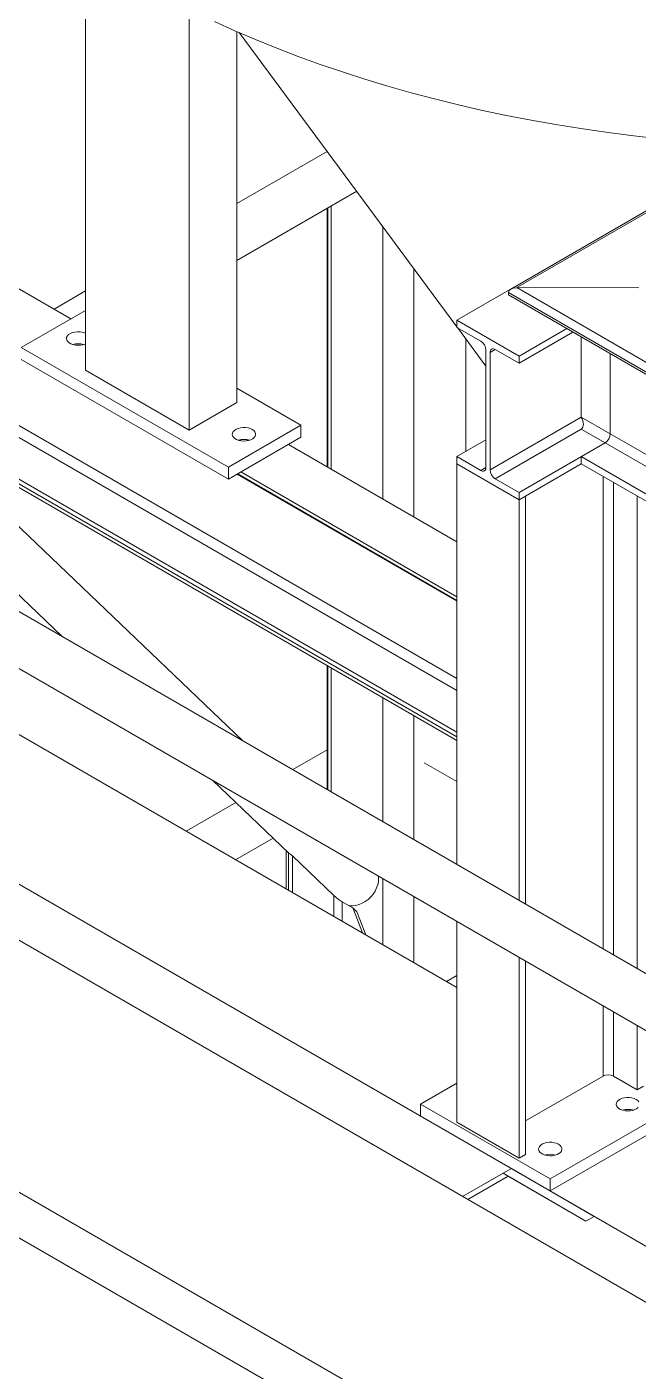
# Model space of a CAD drawing. Header units: millimetres. Extents: x 26816 to 90584, y 11074 to 56542.
# Drawn here: x 46923 to 47340, y 39117 to 40034 of the extents above; entities that cross this region are included whole.
import ezdxf

# ---------------------------------------------------------------- set-up
doc = ezdxf.new("R2010")
doc.units = ezdxf.units.MM
doc.layers.add('MAU_XANH', color=5, linetype='Continuous')
doc.layers.add('MAU_XANH_LUC', color=102, linetype='Continuous')

msp = doc.modelspace()

# ---------------------------------------------------------------- linework, layer by layer
at = {"layer": 'MAU_XANH', "linetype": 'Continuous', "lineweight": 0}
for p, q in [((48180.8, 38905.95), (44459.65, 41054.13)), ((44442.8, 41024.94), (48163.95, 38876.77)), ((46962.87, 40085.61), (46962.87, 39799.82)), ((46952.97, 39834.92), (46588.81, 40045.15)), ((47033.58, 40044.79), (47033.58, 39759)), ((47066.11, 40030.95), (47066.11, 39777.78)), ((47216.37, 39589.54), (46547.41, 39975.72)), ((47216.37, 39581.37), (46547.41, 39967.55)), ((47216.37, 39553.04), (46522.88, 39953.39)), ((47127.81, 39949.17), (47066.11, 39913.55)), ((47216.37, 39549.78), (46556.29, 39930.84)), ((47216.37, 39547.33), (46556.29, 39928.39)), ((47066.11, 39874.64), (47147.97, 39921.89)), ((47127.75, 39910.22), (47127.75, 39734.03)), ((47128.34, 39910.56), (47128.34, 39733.69)), ((47130.46, 39911.78), (47130.46, 39732.46)), ((47216.37, 39833.99), (47357.79, 39915.63)), ((47165.81, 39897.75), (47165.81, 39712.05)), ((47187.03, 39869.05), (47187.03, 39699.81)), ((46962.87, 39853.95), (46941.44, 39841.58)), ((46962.87, 39840.64), (46919.03, 39815.33)), ((46725.14, 39830.05), (46946.83, 39618.31)), ((47258.8, 39809.5), (47216.37, 39833.99)), ((47216.37, 39833.99), (47216.37, 39829.09)), ((47216.37, 39829.09), (47232.63, 39819.7)), ((47258.8, 39809.5), (47291.3, 39828.26)), ((47222.38, 39821.22), (47222.38, 39744.38)), ((47258.8, 39804.6), (47295.54, 39825.81)), ((47301.22, 39767.85), (47301.22, 39822.53)), ((46919.03, 39815.33), (47060.45, 39733.69)), ((47236.17, 39813.58), (47236.17, 39733.56)), ((47239, 39811.95), (47242.53, 39813.99)), ((47239, 39731.93), (47239, 39811.95)), ((47242.53, 39813.99), (47258.8, 39804.6)), ((47258.8, 39804.6), (47258.8, 39809.5)), ((47321.02, 39811.09), (47321.02, 39756.42)), ((46919.03, 39807.16), (47060.45, 39725.52)), ((46962.87, 39799.82), (47033.58, 39759)), ((47109.95, 39762.26), (47066.11, 39787.57)), ((47033.58, 39759), (47066.11, 39777.78)), ((47239, 39731.93), (47301.22, 39767.85)), ((47321.02, 39756.42), (47301.22, 39767.85)), ((47070.17, 39547.11), (46846.21, 39761.02)), ((47060.45, 39733.69), (47109.95, 39762.26)), ((47060.45, 39725.52), (47109.95, 39754.1)), ((47109.95, 39762.26), (47109.95, 39754.1)), ((47242.53, 39725.8), (47301.22, 39759.68)), ((47301.22, 39759.68), (47317.49, 39750.3)), ((48371.08, 39150.24), (47321.02, 39756.42)), ((47216.37, 39682.87), (47101.47, 39749.2)), ((47216.37, 39740.91), (47236.17, 39752.34)), ((47258.8, 39716.41), (47317.49, 39750.3)), ((47301.22, 39740.91), (47317.49, 39750.3)), ((48371.08, 39142.07), (47317.49, 39750.3)), ((47216.37, 39740.91), (47216.37, 39736.01)), ((47232.63, 39731.52), (47216.37, 39740.91)), ((47216.37, 39736.01), (47216.37, 39462.71)), ((47216.37, 39736.01), (47258.8, 39711.52)), ((47258.8, 39711.52), (47301.22, 39736.01)), ((48371.08, 39123.29), (47301.22, 39740.91)), ((47301.22, 39736.01), (47301.22, 39740.91)), ((48371.08, 39118.39), (47301.22, 39736.01)), ((47060.45, 39733.69), (47060.45, 39725.52)), ((47066.23, 39728.86), (47216.37, 39642.19)), ((47216.37, 39642.86), (47066.82, 39729.2)), ((47216.37, 39645.31), (47068.94, 39730.42)), ((47232.63, 39731.52), (47236.17, 39733.56)), ((47316.07, 39727.44), (47316.07, 39405.15)), ((47258.8, 39716.41), (47242.53, 39725.8)), ((47323.14, 39723.35), (47323.14, 39401.07)), ((47258.8, 39711.52), (47258.8, 39716.41)), ((47258.8, 39711.52), (47263.04, 39713.96)), ((47258.8, 39711.52), (47258.8, 39438.21)), ((47263.04, 39713.96), (47263.04, 39435.76)), ((47339.41, 39713.96), (47339.41, 39391.68)), ((46752.86, 39646.33), (47216.37, 39378.75)), ((47127.75, 39598.49), (47127.75, 39513.87)), ((47128.34, 39598.15), (47128.34, 39513.53)), ((47130.46, 39596.92), (47130.46, 39512.3)), ((47165.81, 39576.51), (47165.81, 39491.89)), ((47187.03, 39564.27), (47187.03, 39479.65)), ((46752.86, 39544.28), (47457.26, 39137.64)), ((47253.49, 39255.27), (46752.86, 39544.28)), ((47127.75, 39540.86), (47104.37, 39527.36)), ((47194.05, 39532.11), (47216.37, 39519.23)), ((47049.81, 39519.94), (47101.6, 39470.48)), ((47457.26, 39099.27), (46752.86, 39505.91)), ((47065.53, 39504.94), (47031.66, 39485.39)), ((47065.36, 39465.93), (47090.92, 39480.68)), ((47099.91, 39471.46), (47099.91, 39445.98)), ((47101.33, 39470.65), (47099.91, 39471.46)), ((47101.33, 39470.65), (47101.33, 39445.17)), ((47104.16, 39468.48), (47132.44, 39441.47)), ((47104.16, 39468.48), (47104.16, 39443.53)), ((47165.81, 39452.98), (47165.81, 39407.94)), ((47132.44, 39441.47), (47132.44, 39427.21)), ((47138.1, 39437.13), (47145.24, 39433.01)), ((47138.1, 39437.13), (47138.1, 39423.94)), ((47145.24, 39433.01), (47151.9, 39415.97)), ((47148.06, 39430.31), (47145.24, 39433.01)), ((47187.03, 39440.73), (47187.03, 39395.7)), ((47148.06, 39430.31), (47154.19, 39414.65)), ((47216.37, 39423.79), (47216.37, 39286.91)), ((47258.8, 39399.3), (47258.8, 39262.42)), ((47263.04, 39396.85), (47263.04, 39264.87)), ((47209.3, 39382.84), (47216.37, 39386.92)), ((47209.3, 39382.84), (47216.37, 39378.75)), ((47316.07, 39366.24), (47316.07, 39318.34)), ((47323.14, 39362.16), (47323.14, 39318.34)), ((47339.41, 39352.77), (47339.41, 39308.95)), ((47457.26, 38927.55), (46746.53, 39337.85)), ((46733.03, 39314.46), (47457.26, 38896.38)), ((47263.04, 39287.73), (47316.07, 39318.34)), ((47323.14, 39318.34), (47339.41, 39308.95)), ((47216.37, 39313.44), (47191.62, 39299.16)), ((47339.41, 39308.95), (47343.65, 39311.4)), ((47191.62, 39299.16), (47191.62, 39290.99)), ((47191.62, 39299.16), (47280.01, 39248.13)), ((47280.01, 39248.13), (47368.4, 39299.16)), ((47191.62, 39290.99), (47280.01, 39239.97)), ((47216.37, 39286.91), (47258.8, 39262.42)), ((47280.01, 39239.97), (47368.4, 39290.99)), ((47258.8, 39262.42), (47263.04, 39264.87)), ((47220.26, 39236.09), (47253.49, 39255.27)), ((47247.84, 39252.01), (47220.26, 39236.09)), ((47251.37, 39249.97), (47223.8, 39234.05)), ((47247.84, 39252.01), (47253.49, 39255.27)), ((47251.37, 39249.97), (47247.84, 39252.01)), ((47247.84, 39252.01), (47304.4, 39219.35)), ((47304.4, 39219.35), (47251.37, 39249.97)), ((47253.49, 39255.27), (47310.06, 39222.62)), ((47280.01, 39248.13), (47280.01, 39239.97)), ((47304.4, 39219.35), (47310.06, 39222.62)), ((47457.26, 39137.64), (47310.06, 39222.62))]:
    msp.add_line(p, q, dxfattribs=at)
at = {"layer": 'MAU_XANH', "linetype": 'Continuous', "lineweight": 0, "flags": 128}
for points in [[(47357.79, 39957.46), (47352.48, 39958.01), (47335.17, 39959.97), (47317.96, 39962.18), (47300.85, 39964.66), (47283.86, 39967.4), (47267.01, 39970.39), (47250.29, 39973.64), (47233.73, 39977.14), (47217.34, 39980.89), (47201.12, 39984.89), (47185.09, 39989.13), (47169.26, 39993.61), (47153.63, 39998.34), (47138.23, 40003.3), (47123.06, 40008.49), (47108.13, 40013.9), (47093.45, 40019.55), (47079.03, 40025.41), (47064.89, 40031.49), (47051.03, 40037.79)], [(46962.87, 39825.08), (46962.23, 39825.34), (46960.68, 39825.79), (46959, 39826.03), (46957.27, 39826.06), (46955.57, 39825.87), (46953.99, 39825.47), (46952.58, 39824.89), (46951.42, 39824.15), (46950.57, 39823.28), (46950.07, 39822.32), (46949.93, 39821.33), (46950.16, 39820.34), (46950.76, 39819.4), (46951.69, 39818.56), (46952.91, 39817.85), (46954.37, 39817.32), (46955.99, 39816.97), (46957.71, 39816.84), (46959.43, 39816.92), (46961.08, 39817.21), (46962.59, 39817.7), (46962.87, 39817.83)], [(47076.72, 39759.41), (47075.37, 39760.03), (47073.82, 39760.48), (47072.14, 39760.72), (47070.41, 39760.74), (47068.71, 39760.56), (47067.12, 39760.16), (47065.72, 39759.58), (47064.56, 39758.83), (47063.71, 39757.97), (47063.2, 39757.01), (47063.06, 39756.02), (47063.3, 39755.03), (47063.89, 39754.09), (47064.82, 39753.25), (47066.05, 39752.54), (47067.51, 39752), (47069.13, 39751.66), (47070.84, 39751.52), (47072.57, 39751.61), (47074.22, 39751.9), (47075.73, 39752.39), (47077.01, 39753.06), (47078.02, 39753.87), (47078.71, 39754.79), (47079.03, 39755.77), (47078.99, 39756.76), (47078.57, 39757.73), (47077.8, 39758.63), (47076.72, 39759.41)], [(47162.76, 39454.74), (47162.86, 39453.36), (47162.74, 39451.14), (47162.3, 39448.89), (47161.55, 39446.66), (47160.5, 39444.51), (47159.17, 39442.46), (47157.6, 39440.57), (47155.82, 39438.88), (47153.86, 39437.42), (47151.77, 39436.23), (47149.58, 39435.32), (47147.36, 39434.73), (47145.15, 39434.46), (47142.98, 39434.51), (47142.54, 39434.57)], [(47338.7, 39302.42), (47337.35, 39303.05), (47335.8, 39303.49), (47334.12, 39303.73), (47332.39, 39303.76), (47330.69, 39303.57), (47329.11, 39303.18), (47327.7, 39302.59), (47326.55, 39301.85), (47325.69, 39300.98), (47325.19, 39300.03), (47325.05, 39299.03), (47325.28, 39298.04), (47325.88, 39297.1), (47326.81, 39296.26), (47328.03, 39295.56), (47329.49, 39295.02), (47331.11, 39294.67), (47332.83, 39294.54), (47334.55, 39294.62), (47336.2, 39294.91), (47337.71, 39295.41), (47339, 39296.07), (47340.01, 39296.88)], [(47340.55, 39300.75), (47339.78, 39301.64), (47338.7, 39302.42)], [(47285.67, 39271.81), (47284.32, 39272.43), (47282.77, 39272.88), (47281.09, 39273.12), (47279.36, 39273.14), (47277.66, 39272.96), (47276.07, 39272.56), (47274.67, 39271.98), (47273.51, 39271.24), (47272.66, 39270.37), (47272.15, 39269.41), (47272.01, 39268.42), (47272.25, 39267.43), (47272.84, 39266.49), (47273.77, 39265.65), (47275, 39264.94), (47276.46, 39264.4), (47278.08, 39264.06), (47279.79, 39263.92), (47281.52, 39264.01), (47283.17, 39264.3), (47284.68, 39264.79), (47285.96, 39265.46), (47286.97, 39266.27), (47287.66, 39267.19), (47287.98, 39268.17), (47287.94, 39269.16), (47287.52, 39270.13), (47286.75, 39271.03), (47285.67, 39271.81)]]:
    msp.add_lwpolyline(points, dxfattribs=at)
at = {"layer": 'MAU_XANH', "linetype": 'Continuous', "lineweight": 0}
for centre, radius, start, end in [((47228.49, 39813.23), 7.68, 2.60548, 57.39452), ((46957.92, 39804.87), 13.05, 73.34535, 106.65465), ((46957.92, 39804.76), 13.15, 73.48251, 106.51749), ((47241.15, 39812.3), 2.18, 50.79671, 189.21404), ((47313.35, 39756.77), 7.68, 302.60548, 357.39452), ((47071.06, 39739.56), 13.05, 73.34535, 106.65465), ((47071.06, 39739.45), 13.15, 73.49955, 106.50043), ((47234.01, 39733.21), 2.18, 230.79671, 9.21404), ((47246.67, 39732.28), 7.68, 182.60548, 237.39452), ((47319.61, 39311.52), 7.69, 62.60967, 117.39033), ((47333.04, 39282.46), 13.15, 73.48251, 106.51749), ((47333.04, 39282.57), 13.05, 73.34535, 106.65465), ((47280.01, 39251.96), 13.05, 73.34535, 106.65465), ((47280.01, 39251.85), 13.15, 73.466, 106.53402)]:
    msp.add_arc(centre, radius, start, end, dxfattribs=at)
for centre, major_axis, ratio, start_param, end_param in [((47297.69, 39765.81), (-3.54, 6.12), 0.577335, 3.141552, 4.712348), ((47102.74, 39469.3), (1.99, -1.56), 0.118042, 0.877644, 2.44844), ((47135.27, 39439.83), (3.98, -3.12), 0.118042, 4.019237, 5.590033)]:
    msp.add_ellipse(centre, major_axis=major_axis, ratio=ratio, start_param=start_param, end_param=end_param, dxfattribs=at)
at = {"layer": 'MAU_XANH_LUC', "linetype": 'Continuous', "lineweight": 0}
for p, q in [((47067.83, 40030.33), (47216.37, 39829.35)), ((47357.79, 39915.62), (47253.15, 39855.21)), ((47349.1, 39909.25), (47257.15, 39856.17)), ((47257.15, 39856.17), (48421.76, 39183.05)), ((47257.15, 39856.17), (47340.59, 39856.14)), ((47251.49, 39852.9), (48421.75, 39176.51)), ((47251.49, 39851.27), (47251.49, 39852.9)), ((47251.49, 39851.27), (48421.75, 39174.88)), ((47216.7, 39828.9), (47236.17, 39802.56))]:
    msp.add_line(p, q, dxfattribs=at)
msp.add_ellipse((47257.15, 39852.9), major_axis=(5.66, 0), ratio=0.577208, start_param=1.570646, end_param=3.141442, dxfattribs=at)
msp.add_ellipse((47257.15, 39852.9), major_axis=(5.66, 0), ratio=0.577208, start_param=1.570646, end_param=3.141442, dxfattribs=at)

doc.saveas('drawing.dxf')
